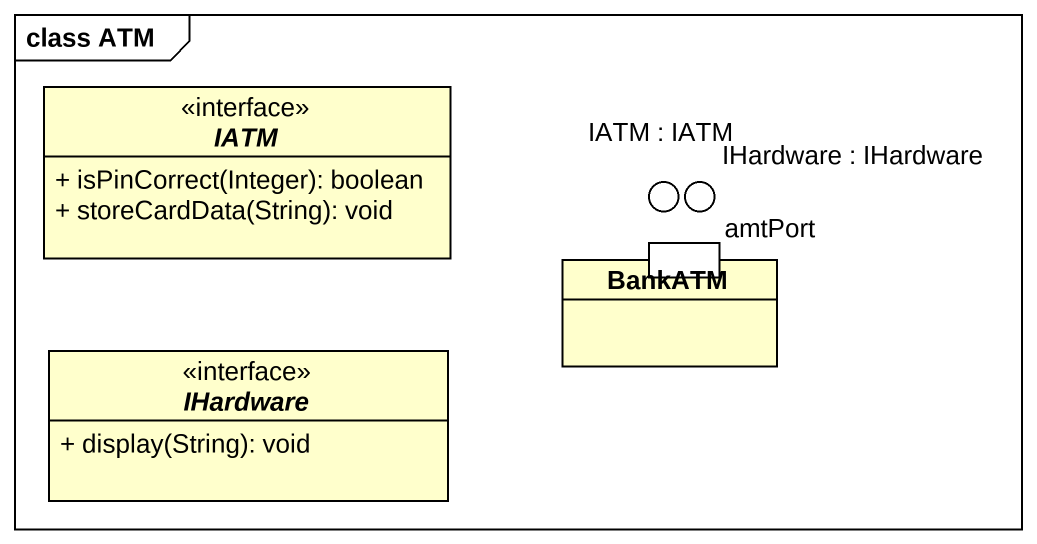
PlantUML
@startuml
mainframe class ATM
allowmixing
hide circle
hide empty members
skinparam classAttributeIconSize 0
interface IATM <<interface>> {
  + isPinCorrect(Integer): boolean
  + storeCardData(String): void
}
() "IATM : IATM" as IATM_2
() "IHardware : IHardware" as IHardware
rectangle BankATM {
  port amtPort
}
interface "IHardware" as IHardware_2 <<interface>> {
  + display(String): void
}
@enduml
